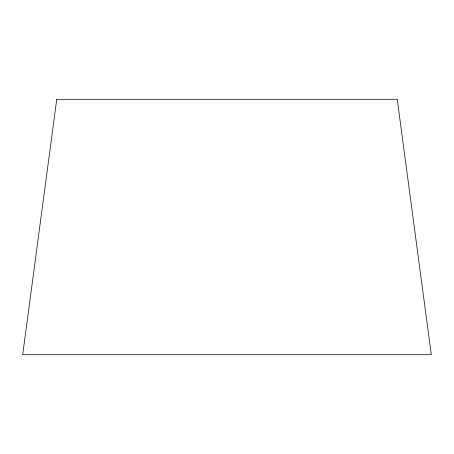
<?xml version="1.0" encoding="UTF-8"?>
<svg xmlns="http://www.w3.org/2000/svg" width="454" height="454" viewBox="0 0 454 454"><rect width="100%" height="100%" fill="white"/><g stroke="black" fill="none" stroke-linecap="round" stroke-linejoin="round"><path stroke-width="0.68" d="M56.75 99.312L22.7 354.688L431.3 354.688L397.25 99.312L56.75 99.312"/></g></svg>
